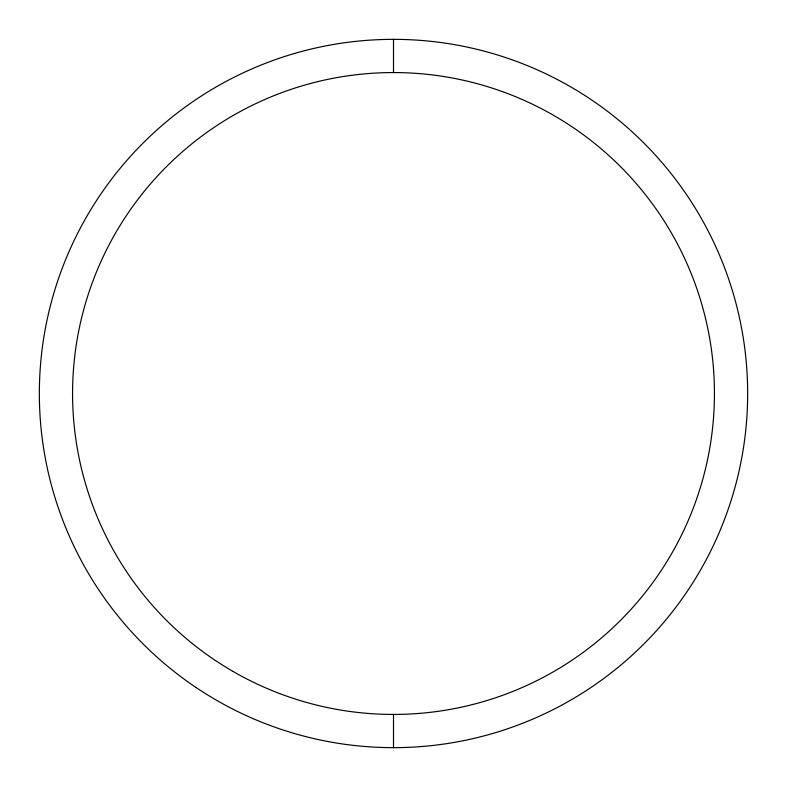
<?xml version="1.0" encoding="UTF-8"?>
<svg xmlns="http://www.w3.org/2000/svg" width="787" height="787" viewBox="0 0 787 787"><rect width="100%" height="100%" fill="white"/><g stroke="black" fill="none" stroke-linecap="round" stroke-linejoin="round"><path stroke-width="1.18" d="M393.5 39.35L393.5 72.561M393.5 714.439L393.5 747.65M195.904 687.405A354.15 354.15 0 0 0 746.824 417.671A354.15 354.15 0 0 0 237.772 75.424A354.15 354.15 0 0 0 195.904 687.405M233.031 671.439A320.939 320.939 0 0 0 714.439 393.5A320.939 320.939 0 0 0 233.031 115.561A320.939 320.939 0 0 0 233.031 671.439"/></g></svg>
